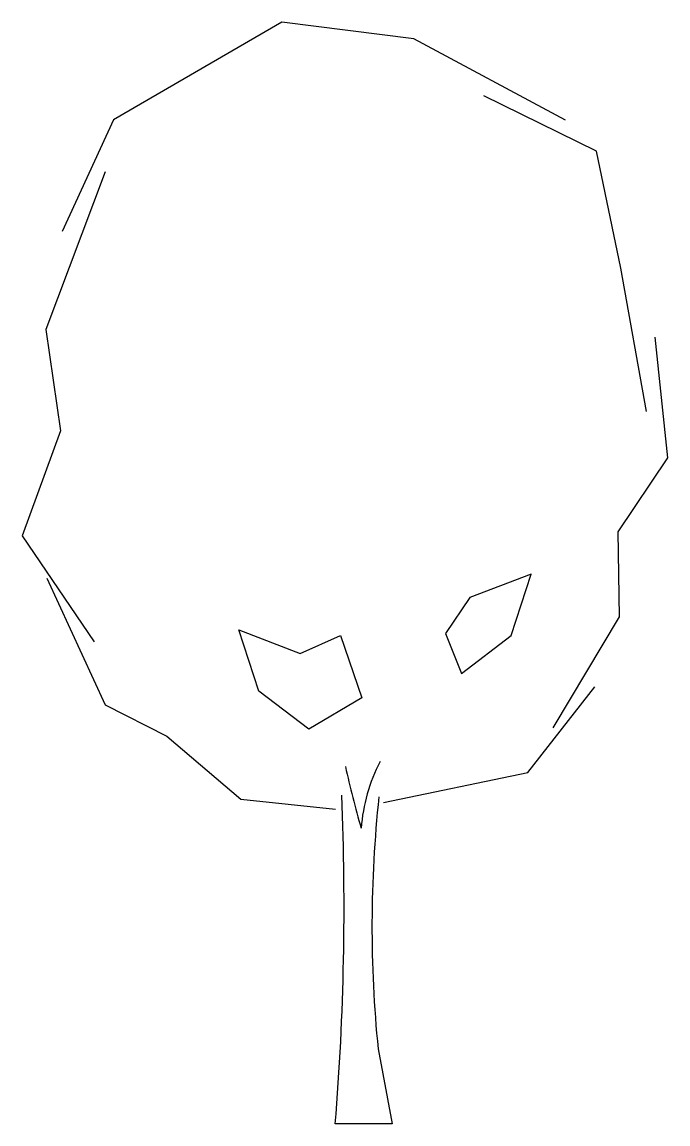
# Model space of a CAD drawing. Header units: metres. Extents: x -2.8 to 2.97, y 0 to 9.86.
import ezdxf

# ---------------------------------------------------------------- set-up
doc = ezdxf.new("R2010")
doc.units = ezdxf.units.M
doc.header["$LTSCALE"] = 0.2

msp = doc.modelspace()

# ---------------------------------------------------------------- linework, layer by layer
for p, q in [((0.3829, 0.6711), (0.5089, 0)), ((0.5089, 0), (0, 0))]:
    msp.add_line(p, q)
at = {"flags": 128}
for points in [[(2.0574, 8.9778), (0.7026, 9.7054), (-0.4776, 9.8552), (-1.9836, 8.9808), (-2.4409, 7.982)], [(2.7819, 6.3735), (2.5507, 7.6525), (2.3349, 8.7004), (1.3268, 9.1953)], [(-2.0583, 8.5155), (-2.5886, 7.1063), (-2.4563, 6.1981), (-2.7997, 5.26), (-2.1564, 4.3132)], [(1.9461, 3.5425), (2.5392, 4.5355), (2.5279, 5.2966), (2.9731, 5.9563), (2.859, 7.0361)], [(-2.5781, 4.8802), (-2.0566, 3.75), (-1.5056, 3.4684), (-0.8442, 2.9052), (0.0009, 2.8163)], [(0.4309, 2.8755), (1.7213, 3.1423), (2.3188, 3.9096)]]:
    msp.add_lwpolyline(points, dxfattribs=at)
for points in [[(1.2029, 4.7077), (0.9841, 4.388), (1.1279, 4.0286), (1.5727, 4.3694), (1.7506, 4.9178), (1.2029, 4.7077)], [(0.0458, 4.3685), (0.2365, 3.8115), (-0.238, 3.5299), (-0.6828, 3.8708), (-0.8607, 4.4192), (-0.313, 4.2091)]]:
    msp.add_lwpolyline(points, close=True, dxfattribs=at)
for centre, radius, start, end in [((8.536, 5.0502), 8.6464, 192.3743, 196.15031), ((1.7793, 2.527), 1.5529, 152.60925, 175.63718), ((-23.9392, 1.9371), 24.0174, 355.37393, 2.3944), ((11.239, 1.7649), 10.9111, 173.89485, 185.75346)]:
    msp.add_arc(centre, radius, start, end)

doc.saveas('drawing.dxf')
